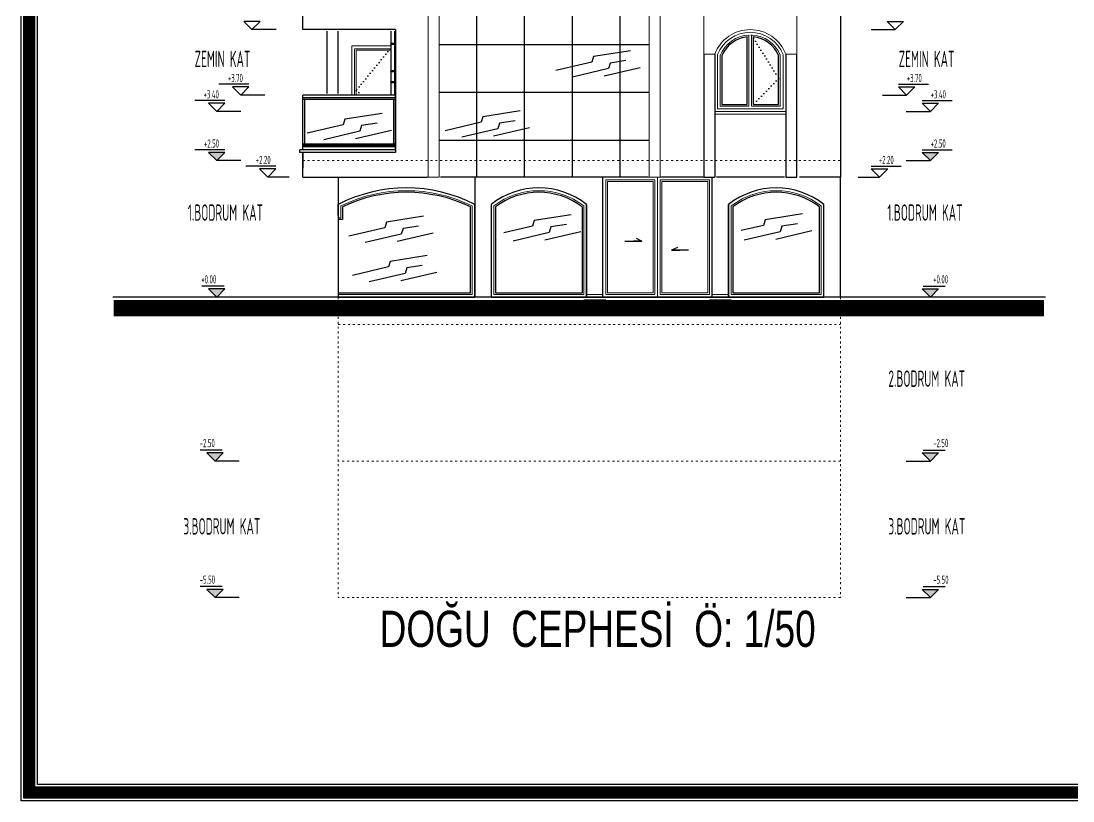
# Model space of a CAD drawing. Extents: x 41749 to 92598, y -24291 to 29432.
# Drawn here: x 77072 to 78999, y -24291 to -22863 of the extents above; entities that cross this region are included whole.
import ezdxf

# ---------------------------------------------------------------- set-up
doc = ezdxf.new("R2010")
doc.units = 0
doc.header["$MEASUREMENT"] = 0
for name, pattern in [('ACAD_ISO03W100', [30, 12, -18]), ('DOT', [6.35, 0, -6.35]), ('DUZ', [500, 500])]:
    doc.linetypes.add(name, pattern=pattern)
for name, color, linetype, lineweight in [('1-UYGULAMA', 6, 'DUZ', 0), ('KAPI-ACILIM1', 13, 'ACAD_ISO03W100', 20), ('KAPI-GOR', 153, 'CONTINUOUS', 15)]:
    doc.layers.add(name, color=color, linetype=linetype, lineweight=lineweight)
for name, color, linetype in [('DUVAR', 6, 'CONTINUOUS'), ('KOLON', 5, 'CONTINUOUS'), ('MAHAL', 21, 'CONTINUOUS'), ('MERBAS', 231, 'CONTINUOUS'), ('MERDIVEN', 3, 'CONTINUOUS'), ('P', 7, 'DOT'), ('pafta ismi', 4, 'CONTINUOUS'), ('SIVA', 7, 'CONTINUOUS'), ('tar', 12, 'CONTINUOUS')]:
    doc.layers.add(name, color=color, linetype=linetype)
doc.styles.add('2', font='swisscl.ttf', dxfattribs={"height": 13})
doc.styles.add('OLCU', font='isocpeur.ttf', dxfattribs={"width": 0.59})

msp = doc.modelspace()

# ---------------------------------------------------------------- hatches: boundary and pattern name
at = {"layer": 'SIVA', "linetype": 'ByBlock', "ltscale": 1.5}
for points in [[(77445.72642, -23103.22794), (77430.72642, -23118.22794), (77415.72642, -23103.22794)], [(78723.27568, -23103.22794), (78738.27568, -23118.22794), (78753.27568, -23103.22794)], [(77445.72642, -23353.23116), (77430.72642, -23368.23116), (77415.72642, -23353.23116)], [(78723.27568, -23353.23116), (78738.27568, -23368.23116), (78753.27568, -23353.23116)], [(77442.63081, -23653.22471), (77427.63081, -23668.22471), (77412.63081, -23653.22471)], [(78723.27568, -23653.22651), (78738.27568, -23668.22651), (78753.27568, -23653.22651)], [(77442.63081, -23903.22471), (77427.63081, -23918.22471), (77412.63081, -23903.22471)], [(78723.27568, -23903.22651), (78738.27568, -23918.22651), (78753.27568, -23903.22651)]]:
    msp.add_hatch(color=256, dxfattribs=at).paths.add_polyline_path(points)
at = {"layer": 'tar'}
h = msp.add_hatch(dxfattribs=at)
h.set_pattern_fill('ANSI37', color=256, scale=700, angle=45, style=0)
h.set_pattern_definition([(90, (3532.175, 631.9), (-87.5, 4e-14), []), (180, (3532.175, 631.9), (-4e-14, -87.5), [])])
h.paths.add_polyline_path([(78223.14869, -23118.22794), (77838.14869, -23118.22794), (77838.14869, -23148.22794), (78223.14869, -23148.22794)])
h.paths.add_polyline_path([(78209.51086, -22308.22794, 0.174931476), (78030.64869, -22101.0055, 0.174931476), (77851.78653, -22308.22794)])
h.paths.add_polyline_path([(77851.78653, -22308.22794, 0.0277162448), (77838.14869, -22350.7591), (77838.14869, -22578.22794), (78223.14869, -22578.22794), (78223.14869, -22350.7591, 0.0277162448), (78209.51086, -22308.22794)])
h.paths.add_polyline_path([(77838.14869, -22578.22794), (77838.14869, -22848.22794), (78223.14869, -22848.22794), (78223.14869, -22578.22794)])
h.paths.add_polyline_path([(77838.14869, -22848.22794), (77838.14869, -23118.22794), (78223.14869, -23118.22794), (78223.14869, -22848.22794)])

# ---------------------------------------------------------------- linework, layer by layer
at = {"layer": '1-UYGULAMA', "color": 2}
for p, q in [((77818.14869, -22348.22794), (77818.14869, -23148.22794)), ((77838.14869, -22349.85364), (77838.14869, -23148.22794)), ((78223.14869, -22349.85364), (78223.14869, -23148.22794)), ((78243.14869, -22348.22794), (78243.14869, -23148.22794)), ((78323.14869, -22848.22794), (78323.14869, -22923.22794)), ((78493.14869, -22848.22794), (78493.14869, -22923.22794)), ((78343.14869, -22923.22794), (78323.14869, -22923.22794)), ((78473.14869, -22923.22794), (78493.14869, -22923.22794)), ((77838.14869, -23148.22794), (77818.14869, -23148.22794)), ((78243.14869, -23148.22794), (78223.14869, -23148.22794))]:
    msp.add_line(p, q, dxfattribs=at)
msp.add_arc((78408.14869, -22947.67238), 69.44444, 20.60969294, 159.39030706, dxfattribs=at)
at = {"layer": 'DUVAR'}
for p, q in [((78573.14869, -22069.75362), (78573.14869, -23148.22794)), ((77588.14869, -22878.22794), (77588.14869, -22833.22794)), ((77758.14869, -22878.22794), (77588.14869, -22878.22794)), ((77758.14869, -22878.22794), (77758.14869, -23103.22794)), ((78343.14869, -22923.22794), (78343.14869, -23148.22794)), ((78473.14869, -22923.22794), (78473.14869, -23148.22794)), ((77758.14869, -23098.22794), (77583.14869, -23098.22794)), ((77583.14869, -23103.22794), (77583.14869, -23098.22794)), ((77758.14869, -23103.22794), (77583.14869, -23103.22794)), ((77588.14869, -23103.22794), (77588.14869, -23131.99498)), ((77588.14869, -23148.22794), (77588.14869, -23103.22794)), ((77588.14869, -23148.22794), (77816.76693, -23148.22794)), ((78220.32546, -23148.22794), (77840.48531, -23148.22794)), ((78321.10101, -23148.22794), (78245.50377, -23148.22794)), ((78471.10101, -23148.22794), (78346.41831, -23148.22794)), ((78573.14869, -23148.22794), (78498.60828, -23148.22794)), ((78796.42374, -23368.22794), (77240.43454, -23368.22794)), ((78949.29766, -23368.22794), (77244.14304, -23368.22794)), ((78936.71549, -23368.22794), (77314.87965, -23368.22794))]:
    msp.add_line(p, q, dxfattribs=at)
for points in [[(78323.14869, -22923.22794), (78323.14869, -23148.22794), (78343.14869, -23148.22794)], [(78473.14869, -23148.22794), (78493.14869, -23148.22794), (78493.14869, -22923.22794)]]:
    msp.add_lwpolyline(points, dxfattribs=at)
at = {"layer": 'DUVAR', "const_width": 30}
for points in [[(78946.25207, -23388.22794), (77241.88831, -23388.22794)], [(78937.3784, -23388.22794), (77316.33342, -23388.22794)]]:
    msp.add_lwpolyline(points, dxfattribs=at)
at = {"layer": 'KAPI-ACILIM1', "linetype": 'ACAD_ISO03W100', "ltscale": 0.3}
for p, q in [((77588.14869, -23118.22794), (78573.14869, -23118.22794)), ((77653.1487, -23368.22794), (77653.1487, -23918.22794)), ((78573.14869, -23368.22794), (78573.14869, -23918.22794)), ((77653.1487, -23418.22794), (78573.14869, -23418.22794)), ((77653.1487, -23418.22794), (78573.14869, -23418.22794)), ((78573.14869, -23668.22794), (77653.1487, -23668.22794)), ((78573.14869, -23918.22794), (77653.1487, -23918.22794))]:
    msp.add_line(p, q, dxfattribs=at)
at = {"layer": 'KAPI-GOR'}
for p, q in [((78405.64869, -23018.22794), (78405.64869, -22888.28053)), ((78410.64869, -23018.22794), (78410.64869, -22888.28053)), ((78343.14869, -23028.22794), (78343.14869, -22923.22794)), ((78343.14869, -22923.22794), (78343.14869, -23028.22794)), ((78348.14869, -23023.22794), (78348.14869, -22924.15459)), ((78353.14869, -22925.11929), (78353.14869, -23018.22794)), ((78463.14869, -22925.11929), (78463.14869, -23018.22794)), ((78468.14869, -23023.22794), (78468.14869, -22924.15459)), ((78473.14869, -23028.22794), (78473.14869, -22923.22794)), ((78473.14869, -22923.22794), (78473.14869, -23028.22794)), ((78408.14973, -23028.22794), (78343.14869, -23028.22794)), ((78408.14973, -23028.22794), (78343.14869, -23028.22794)), ((78343.14869, -23028.22794), (78408.14973, -23028.22794)), ((78403.14973, -23023.22794), (78348.14869, -23023.22794)), ((78410.64869, -23023.22794), (78348.14869, -23023.22794)), ((78405.64869, -23018.22794), (78353.14869, -23018.22794)), ((78408.14973, -23023.22794), (78468.14869, -23023.22794)), ((78408.14973, -23028.22794), (78473.14869, -23028.22794)), ((78408.14973, -23028.22794), (78473.14869, -23028.22794)), ((78473.14869, -23028.22794), (78408.14973, -23028.22794)), ((78410.64869, -23018.22794), (78463.14869, -23018.22794)), ((77938.38883, -23201.09646), (77938.38883, -23363.22794)), ((78103.26876, -23201.09646), (78103.26876, -23363.22794)), ((78373.26876, -23201.09646), (78373.26876, -23363.22794)), ((78538.14869, -23363.22794), (78538.14869, -23201.09646)), ((77938.38883, -23363.22794), (78103.26876, -23363.22794)), ((78103.26876, -23373.22794), (78143.26876, -23373.22794)), ((78108.26876, -23363.22794), (78138.26876, -23363.22794)), ((78143.26876, -23363.22794), (78233.26876, -23363.22794)), ((78243.26876, -23363.22794), (78333.26876, -23363.22794)), ((78373.26876, -23373.22794), (78333.26876, -23373.22794)), ((78338.26876, -23363.22794), (78368.26876, -23363.22794)), ((78373.26876, -23363.22794), (78538.14869, -23363.22794))]:
    msp.add_line(p, q, dxfattribs=at)
for points in [[(77678.14869, -22998.22794), (77678.14869, -22908.22794), (77748.37133, -22908.22794)], [(77683.14869, -22998.22794), (77683.14869, -22913.22794), (77748.37133, -22913.22794)], [(77686.14869, -22998.22794), (77686.14869, -22916.22794), (77748.37133, -22916.22794)], [(78348.14869, -23023.22794), (78348.14869, -22928.22794), (78348.14869, -22928.22794)], [(78468.14869, -23023.22794), (78468.14869, -22928.22794), (78468.14869, -22928.22794)], [(78343.14869, -23028.22794), (78343.14869, -23033.22794), (78473.14869, -23033.22794), (78473.14869, -23028.22794)]]:
    msp.add_lwpolyline(points, dxfattribs=at)
for points in [[(78348.14869, -23028.22794), (78348.14869, -23028.22794)], [(78468.14869, -23028.22794), (78468.14869, -23028.22794)], [(78238.26876, -23368.22794), (78138.26876, -23368.22794), (78138.26876, -23148.22794), (78238.26876, -23148.22794)], [(78233.26876, -23363.22794), (78143.26876, -23363.22794), (78143.26876, -23153.22794), (78233.26876, -23153.22794)], [(78230.26876, -23360.22794), (78146.26876, -23360.22794), (78146.26876, -23156.22794), (78230.26876, -23156.22794)], [(78338.26876, -23148.22794), (78238.26876, -23148.22794), (78238.26876, -23368.22794), (78338.26876, -23368.22794)], [(78333.26876, -23153.22794), (78243.26876, -23153.22794), (78243.26876, -23363.22794), (78333.26876, -23363.22794)], [(78330.26876, -23156.22794), (78246.26876, -23156.22794), (78246.26876, -23360.22794), (78330.26876, -23360.22794)]]:
    msp.add_lwpolyline(points, close=True, dxfattribs=at)
msp.add_lwpolyline([(77653.1487, -23363.22794), (77898.38883, -23363.22794), (77898.38883, -23201.09646, 0.2320056025), (77658.1487, -23201.09646), (77658.1487, -23223.22794), (77653.1487, -23223.22794)], format="xyb", dxfattribs=at)
for centre, radius, start, end in [((78408.14869, -22947.67238), 64.44444, 21.40334964, 158.59665035), ((78408.14869, -22947.67238), 59.44444, 92.41034648, 158.59665035), ((78408.14869, -22947.67238), 59.44444, 22.29638696, 87.58965352), ((78020.8288, -23309.0981), 135.87016, 52.64472812, 127.35527188), ((78455.70873, -23309.0981), 135.87016, 52.64472812, 127.35527188)]:
    msp.add_arc(centre, radius, start, end, dxfattribs=at)
at = {"layer": 'KOLON'}
for p, q in [((77653.14869, -22995.10334), (77653.14869, -22881.12994)), ((77653.1487, -23148.22794), (77653.1487, -23368.22794)), ((77903.38883, -23148.22794), (77903.38883, -23368.22794)), ((78138.26876, -23368.22794), (78138.26876, -23148.22794)), ((78138.26876, -23368.22794), (78138.26876, -23148.22794)), ((78138.26876, -23368.22794), (78138.26876, -23148.22794)), ((78338.26876, -23368.22794), (78338.26876, -23148.22794)), ((78338.26876, -23368.22794), (78338.26876, -23148.22794)), ((78338.26876, -23368.22794), (78338.26876, -23148.22794)), ((78573.14869, -23368.22794), (78573.14869, -23148.22794)), ((78573.14869, -23368.22794), (78573.14869, -23148.22794)), ((77933.38883, -23198.22794), (77933.38883, -23368.22794)), ((78108.26876, -23368.22794), (78108.26876, -23198.22794)), ((78108.26876, -23198.22794), (78108.26876, -23368.22794)), ((78108.26876, -23198.22794), (78108.26876, -23368.22794)), ((78368.26876, -23368.22794), (78368.26876, -23198.22794)), ((78368.26876, -23198.22794), (78368.26876, -23368.22794)), ((78368.26876, -23198.22794), (78368.26876, -23368.22794)), ((78543.14869, -23368.22794), (78543.14869, -23198.22794)), ((77933.38883, -23368.22794), (78543.14869, -23368.22794)), ((78108.26876, -23368.22794), (78138.26876, -23368.22794)), ((78108.26876, -23368.22794), (78138.26876, -23368.22794)), ((78368.26876, -23368.22794), (78338.26876, -23368.22794)), ((78368.26876, -23368.22794), (78338.26876, -23368.22794))]:
    msp.add_line(p, q, dxfattribs=at)
msp.add_lwpolyline([(77653.1487, -23368.22794), (77903.38883, -23368.22794), (77903.38883, -23198.22794, 0.2397696919), (77653.1487, -23198.22794), (77653.1487, -23218.22794), (77653.1487, -23218.22794), (77653.1487, -23198.22794)], format="xyb", dxfattribs=at)
for centre, radius, start, end in [((77778.26876, -23444.14512), 275.91719, 63.03348875, 116.96651125), ((78020.8288, -23310.65706), 142.42913, 52.12657583, 127.87342417), ((78020.8288, -23310.65706), 142.42913, 52.12657583, 127.87342417), ((78455.70873, -23310.65706), 142.42913, 52.12657583, 127.87342417), ((78455.70873, -23310.65706), 142.42913, 52.12657583, 127.87342417)]:
    msp.add_arc(centre, radius, start, end, dxfattribs=at)
at = {"layer": 'MAHAL'}
for p, q in [((77758.14869, -22998.22794), (77588.14869, -22998.22794)), ((77588.14869, -23098.22794), (77588.14869, -22998.22794)), ((77758.14869, -23003.22794), (77588.14869, -23003.22794)), ((77758.14869, -23006.22794), (77588.14869, -23006.22794)), ((77591.14869, -23006.22794), (77591.14869, -23087.22794)), ((77755.14869, -23087.22794), (77755.14869, -23006.22794)), ((77758.14869, -23098.22794), (77758.14869, -22998.22794)), ((77588.14869, -23087.22794), (77758.14869, -23087.22794)), ((77758.14869, -23090.22794), (77588.14869, -23090.22794)), ((77758.14869, -23093.22794), (77588.14869, -23093.22794)), ((78198.93614, -23260.25611), (78209.76045, -23265.52098)), ((78178.38239, -23265.52098), (78209.76045, -23265.52098)), ((78209.76045, -23265.52098), (78194.07142, -23265.52098)), ((78274.50383, -23277.16124), (78263.67952, -23282.42612)), ((78295.05758, -23282.42612), (78263.67952, -23282.42612)), ((78263.67952, -23282.42612), (78279.36855, -23282.42612))]:
    msp.add_line(p, q, dxfattribs=at)
at = {"layer": 'MERBAS'}
for points in [[(77072.0777, -24290.68394), (77072.0777, -21390.68394), (87681.83095, -21390.68394), (87681.83095, -24290.68394)], [(77077.0777, -24285.68394), (77077.0777, -21395.68394), (87676.83095, -21395.68394), (87676.83095, -24285.68394)], [(77097.0777, -24265.68394), (77097.0777, -21415.68394), (87656.83095, -21415.68394), (87656.83095, -24265.68394)], [(77102.0777, -24260.68394), (77102.0777, -21420.68394), (87651.83095, -21420.68394), (87651.83095, -24260.68394)]]:
    msp.add_lwpolyline(points, close=True, dxfattribs=at)
at = {"layer": 'MERBAS', "const_width": 20}
msp.add_lwpolyline([(77087.0777, -24275.68394), (77087.0777, -21405.68394), (87666.83095, -21405.68394), (87666.83095, -24275.68394)], close=True, dxfattribs=at)
at = {"layer": 'MERDIVEN', "ltscale": 0.6}
msp.add_line((77633.14869, -22995.10334), (77633.14869, -22881.12994), dxfattribs=at)
at = {"layer": 'P'}
for points in [[(78410.64869, -22888.28053), (78460.14869, -22967.67365), (78413.64869, -23015.22794)], [(77748.37133, -22913.22794), (77686.14869, -22989.52661), (77696.2197, -22998.22794)]]:
    msp.add_lwpolyline(points, dxfattribs=at)
at = {"layer": 'SIVA'}
for p, q in [((77510.22118, -22863.22794), (77480.22118, -22863.22794)), ((77495.22118, -22878.22794), (77480.22118, -22863.22794)), ((77495.22118, -22878.22794), (77510.22118, -22863.22794)), ((78658.78092, -22863.22794), (78688.78092, -22863.22794)), ((78673.78092, -22878.22794), (78658.78092, -22863.22794)), ((78673.78092, -22878.22794), (78688.78092, -22863.22794)), ((77539.50435, -22878.22794), (77495.22118, -22878.22794)), ((78629.49775, -22878.22794), (78673.78092, -22878.22794)), ((77489.50038, -22978.22794), (77434.50038, -22978.22794)), ((77489.50038, -22983.22794), (77459.50038, -22983.22794)), ((77474.50038, -22998.22794), (77459.50038, -22983.22794)), ((77474.50038, -22998.22794), (77489.50038, -22983.22794)), ((78679.50171, -22978.22794), (78734.50171, -22978.22794)), ((78694.50171, -22998.22794), (78679.50171, -22983.22794)), ((78679.50171, -22983.22794), (78709.50171, -22983.22794)), ((78694.50171, -22998.22794), (78709.50171, -22983.22794)), ((77445.72642, -23008.22794), (77390.72642, -23008.22794)), ((77518.78355, -22998.22794), (77474.50038, -22998.22794)), ((78650.21854, -22998.22794), (78694.50171, -22998.22794)), ((78723.27568, -23008.22794), (78778.27568, -23008.22794)), ((77445.72642, -23013.22794), (77415.72642, -23013.22794)), ((77430.72642, -23028.22794), (77415.72642, -23013.22794)), ((77430.72642, -23028.22794), (77445.72642, -23013.22794)), ((77475.00959, -23028.22794), (77430.72642, -23028.22794)), ((78693.99251, -23028.22794), (78738.27568, -23028.22794)), ((78738.27568, -23028.22794), (78723.27568, -23013.22794)), ((78723.27568, -23013.22794), (78753.27568, -23013.22794)), ((78738.27568, -23028.22794), (78753.27568, -23013.22794)), ((77445.72642, -23098.22794), (77390.72642, -23098.22794)), ((77445.72642, -23103.22794), (77415.72642, -23103.22794)), ((77430.72642, -23118.22794), (77415.72642, -23103.22794)), ((77430.72642, -23118.22794), (77445.72642, -23103.22794)), ((78723.27568, -23098.22794), (78778.27568, -23098.22794)), ((78738.27568, -23118.22794), (78723.27568, -23103.22794)), ((78723.27568, -23103.22794), (78753.27568, -23103.22794)), ((78738.27568, -23118.22794), (78753.27568, -23103.22794)), ((77475.00959, -23118.22794), (77430.72642, -23118.22794)), ((77475.00959, -23118.22794), (77430.72642, -23118.22794)), ((78693.99251, -23118.22794), (78738.27568, -23118.22794)), ((78693.99251, -23118.22794), (78738.27568, -23118.22794)), ((77539.11584, -23128.22824), (77484.11584, -23128.22824)), ((77539.11584, -23133.22824), (77509.11584, -23133.22824)), ((77524.11584, -23148.22824), (77509.11584, -23133.22824)), ((77524.11584, -23148.22824), (77539.11584, -23133.22824)), ((78629.88626, -23128.22824), (78684.88626, -23128.22824)), ((78629.88626, -23133.22824), (78659.88626, -23133.22824)), ((78644.88626, -23148.22824), (78629.88626, -23133.22824)), ((78644.88626, -23148.22824), (78659.88626, -23133.22824)), ((77563.10343, -23148.22824), (77524.11584, -23148.22824)), ((78605.89866, -23148.22824), (78644.88626, -23148.22824)), ((77443.93194, -23348.22824), (77403.54934, -23348.22824)), ((77445.72642, -23353.23116), (77415.72642, -23353.23116)), ((77430.72642, -23368.23116), (77415.72642, -23353.23116)), ((77430.72642, -23368.23116), (77445.72642, -23353.23116)), ((78738.27568, -23368.23116), (78723.27568, -23353.23116)), ((78723.27568, -23353.23116), (78753.27568, -23353.23116)), ((78725.07016, -23348.22824), (78765.45276, -23348.22824)), ((78738.27568, -23368.23116), (78753.27568, -23353.23116)), ((77440.83633, -23648.22178), (77400.45373, -23648.22178)), ((77442.63081, -23653.22471), (77412.63081, -23653.22471)), ((77427.63081, -23668.22471), (77412.63081, -23653.22471)), ((77427.63081, -23668.22471), (77442.63081, -23653.22471)), ((78738.27568, -23668.22651), (78723.27568, -23653.22651)), ((78723.27568, -23653.22651), (78753.27568, -23653.22651)), ((78725.07016, -23648.22358), (78765.45276, -23648.22358)), ((78738.27568, -23668.22651), (78753.27568, -23653.22651)), ((77471.91398, -23668.22471), (77427.63081, -23668.22471)), ((77471.91398, -23668.22471), (77427.63081, -23668.22471)), ((78693.99251, -23668.22651), (78738.27568, -23668.22651)), ((78693.99251, -23668.22651), (78738.27568, -23668.22651)), ((77440.83633, -23898.22178), (77400.45373, -23898.22178)), ((77442.63081, -23903.22471), (77412.63081, -23903.22471)), ((77427.63081, -23918.22471), (77412.63081, -23903.22471)), ((77427.63081, -23918.22471), (77442.63081, -23903.22471)), ((78738.27568, -23918.22651), (78723.27568, -23903.22651)), ((78723.27568, -23903.22651), (78753.27568, -23903.22651)), ((78725.07016, -23898.22358), (78765.45276, -23898.22358)), ((78738.27568, -23918.22651), (78753.27568, -23903.22651)), ((77471.91398, -23918.22471), (77427.63081, -23918.22471)), ((77471.91398, -23918.22471), (77427.63081, -23918.22471)), ((78693.99251, -23918.22651), (78738.27568, -23918.22651)), ((78693.99251, -23918.22651), (78738.27568, -23918.22651))]:
    msp.add_line(p, q, dxfattribs=at)
at = {"layer": 'tar'}
for p, q in [((77750.14869, -22903.77424), (77750.14869, -22881.30014)), ((77750.14869, -22903.77424), (77750.14869, -22881.30014)), ((77757.14869, -22903.77424), (77757.14869, -22881.30014)), ((77757.14869, -22881.30014), (77757.14869, -22903.77424)), ((77757.14869, -22903.77424), (77750.14869, -22903.77424)), ((77750.14869, -22953.77424), (77750.14869, -22905.77424)), ((77750.14869, -22953.77424), (77750.14869, -22905.77424)), ((77757.14869, -22905.77424), (77750.14869, -22905.77424)), ((77757.14869, -22953.77424), (77757.14869, -22905.77424)), ((78121.10014, -22927.67822), (78117.96986, -22937.98679)), ((78188.9918, -22917.00593), (78121.10014, -22927.67822)), ((78117.96986, -22937.98679), (78051.97375, -22953.41929)), ((78148.40601, -22949.76587), (78082.40989, -22965.19837)), ((78206.64522, -22948.12401), (78140.6491, -22963.55652)), ((78151.53628, -22939.4573), (78148.40601, -22949.76587)), ((78179.87614, -22935.00239), (78151.53628, -22939.4573)), ((77757.14869, -22953.77424), (77750.14869, -22953.77424)), ((77757.14869, -22955.77424), (77750.14869, -22955.77424)), ((77750.14869, -22973.77424), (77750.14869, -22955.77424)), ((77757.14869, -22973.77424), (77757.14869, -22955.77424)), ((77757.14869, -22973.77424), (77750.14869, -22973.77424)), ((77750.14869, -22997.27868), (77750.14869, -22975.77424)), ((77757.14869, -22975.77424), (77750.14869, -22975.77424)), ((77757.14869, -22997.27868), (77757.14869, -22975.77424)), ((77986.27328, -23027.02226), (77918.38162, -23037.69455)), ((77665.52267, -23042.34693), (77662.39239, -23052.6555)), ((77733.41433, -23031.67465), (77665.52267, -23042.34693)), ((77724.29866, -23049.67111), (77695.95881, -23054.12601)), ((77915.25134, -23048.00311), (77849.25523, -23063.43562)), ((77918.38162, -23037.69455), (77915.25134, -23048.00311)), ((77948.81776, -23049.47363), (77945.68749, -23059.7822)), ((77977.15762, -23045.01872), (77948.81776, -23049.47363)), ((77662.39239, -23052.6555), (77596.39627, -23068.08801)), ((77692.82853, -23064.43458), (77626.83242, -23079.86709)), ((77751.06774, -23062.79273), (77685.07163, -23078.22523)), ((77695.95881, -23054.12601), (77692.82853, -23064.43458)), ((77945.68749, -23059.7822), (77879.69137, -23075.2147)), ((78003.9267, -23058.14034), (77937.93058, -23073.57285)), ((77941.38883, -23202.83959), (77941.38883, -23360.22794)), ((78100.26876, -23202.83959), (78100.26876, -23360.22794)), ((78376.26876, -23202.83959), (78376.26876, -23360.22794)), ((78535.14869, -23360.22794), (78535.14869, -23202.83959)), ((77809.36668, -23219.98785), (77741.47502, -23230.66014)), ((78080.27968, -23217.17942), (78012.38801, -23227.85171)), ((78503.53035, -23215.79585), (78435.63869, -23226.46814)), ((77738.34474, -23240.9687), (77672.34863, -23256.40121)), ((77741.47502, -23230.66014), (77738.34474, -23240.9687)), ((77771.91116, -23242.43922), (77768.78088, -23252.74778)), ((77800.25101, -23237.98431), (77771.91116, -23242.43922)), ((78009.25774, -23238.16028), (77956.63058, -23250.46659)), ((78012.38801, -23227.85171), (78009.25774, -23238.16028)), ((78042.82416, -23239.63079), (78039.69388, -23249.93936)), ((78071.16401, -23235.17588), (78042.82416, -23239.63079)), ((78432.50841, -23236.7767), (78391.48249, -23246.37019)), ((78435.63869, -23226.46814), (78432.50841, -23236.7767)), ((78466.07483, -23238.24722), (78462.94456, -23248.55579)), ((78494.41469, -23233.79231), (78466.07483, -23238.24722)), ((77768.78088, -23252.74778), (77702.78477, -23268.18029)), ((77827.02009, -23251.10593), (77761.02398, -23266.53844)), ((78039.69388, -23249.93936), (77973.69776, -23265.37186)), ((78097.93309, -23248.2975), (78031.93697, -23263.73001)), ((78462.94456, -23248.55579), (78396.94844, -23263.98829)), ((78521.18377, -23246.91393), (78455.18765, -23262.34644)), ((77816.18192, -23291.98562), (77748.29025, -23302.6579)), ((77745.15998, -23312.96647), (77679.16386, -23328.39898)), ((77748.29025, -23302.6579), (77745.15998, -23312.96647)), ((77778.7264, -23314.43698), (77775.59612, -23324.74555)), ((77807.06625, -23309.98208), (77778.7264, -23314.43698)), ((77775.59612, -23324.74555), (77709.6, -23340.17806)), ((77833.83533, -23323.1037), (77767.83921, -23338.5362)), ((77941.38883, -23360.22794), (78100.26876, -23360.22794)), ((78100.26876, -23376.22794), (78146.26876, -23376.22794)), ((78376.26876, -23376.22794), (78330.26876, -23376.22794)), ((78376.26876, -23360.22794), (78535.14869, -23360.22794))]:
    msp.add_line(p, q, dxfattribs=at)
for points in [[(78402.64869, -22891.49654, 0.2750663182), (78356.14869, -22925.71844), (78356.14869, -23015.22794), (78402.64869, -23015.22794)], [(78460.14869, -22925.71844, 0.2750663182), (78413.64869, -22891.49654), (78413.64869, -23015.22794), (78460.14869, -23015.22794)]]:
    msp.add_lwpolyline(points, format="xyb", close=True, dxfattribs=at)
msp.add_lwpolyline([(77653.1487, -23360.22794), (77895.38883, -23360.22794), (77895.38883, -23202.83959, 0.2272168626), (77661.1487, -23202.83959), (77661.1487, -23226.22794), (77653.1487, -23226.22794)], format="xyb", dxfattribs=at)
for centre, radius, start, end in [((77750.14869, -22904.77424), 1, 90, 270), ((77757.14869, -22904.77424), 1, 270, 90), ((77750.14869, -22954.77424), 1, 90, 270), ((77757.14869, -22954.77424), 1, 270, 90), ((77750.14869, -22974.77424), 1, 90, 270), ((77757.14869, -22974.77424), 1, 270, 90), ((78020.8288, -23308.10415), 131.87621, 52.95925354, 127.04074646), ((78455.70873, -23308.10415), 131.87621, 52.95925354, 127.04074646)]:
    msp.add_arc(centre, radius, start, end, dxfattribs=at)

# ---------------------------------------------------------------- texts
at = {"layer": 'pafta ismi', "style": '2'}
msp.add_text('DOĞU  CEPHESİ  Ö: 1/50', height=66.15, dxfattribs=at).set_placement((77729.10919, -24008.55232))
at = {"layer": 'SIVA', "style": 'OLCU', "width": 0.5}
for s, height, p in [('ZEMIN KAT', 30, (77390.01661, -22947.01661)), ('ZEMIN KAT', 30, (78679.98549, -22947.01661)), ('+3.70', 15, (77450.98486, -22974.32417)), ('+3.70', 15, (78694.76724, -22974.32417)), ('+3.40', 15, (77406.4609, -23004.32417)), ('+3.40', 15, (78738.5412, -23004.32417)), ('+2.50', 15, (77407.2109, -23094.32417)), ('+2.50', 15, (78738.5412, -23094.32417)), ('+2.20', 15, (77502.10031, -23124.32447)), ('+2.20', 15, (78643.65178, -23124.32447)), ('1.BODRUM KAT', 30, (77377.66049, -23228.29851)), ('1.BODRUM KAT', 30, (78659.3416, -23228.29851)), ('+0.00', 15, (77402.47843, -23342.94019)), ('+0.00', 15, (78743.27367, -23342.94019)), ('2.BODRUM KAT', 30, (78661.2721, -23532.44776)), ('-2.50', 15, (77399.38282, -23642.93373)), ('-2.50', 15, (78743.27367, -23642.93553)), ('3.BODRUM KAT', 30, (77369.63439, -23802.8029)), ('3.BODRUM KAT', 30, (78661.2721, -23802.8047)), ('-5.50', 15, (77399.38282, -23892.93373)), ('-5.50', 15, (78743.27367, -23892.93553))]:
    msp.add_text(s, height=height, dxfattribs=at).set_placement(p)

doc.saveas('drawing.dxf')
